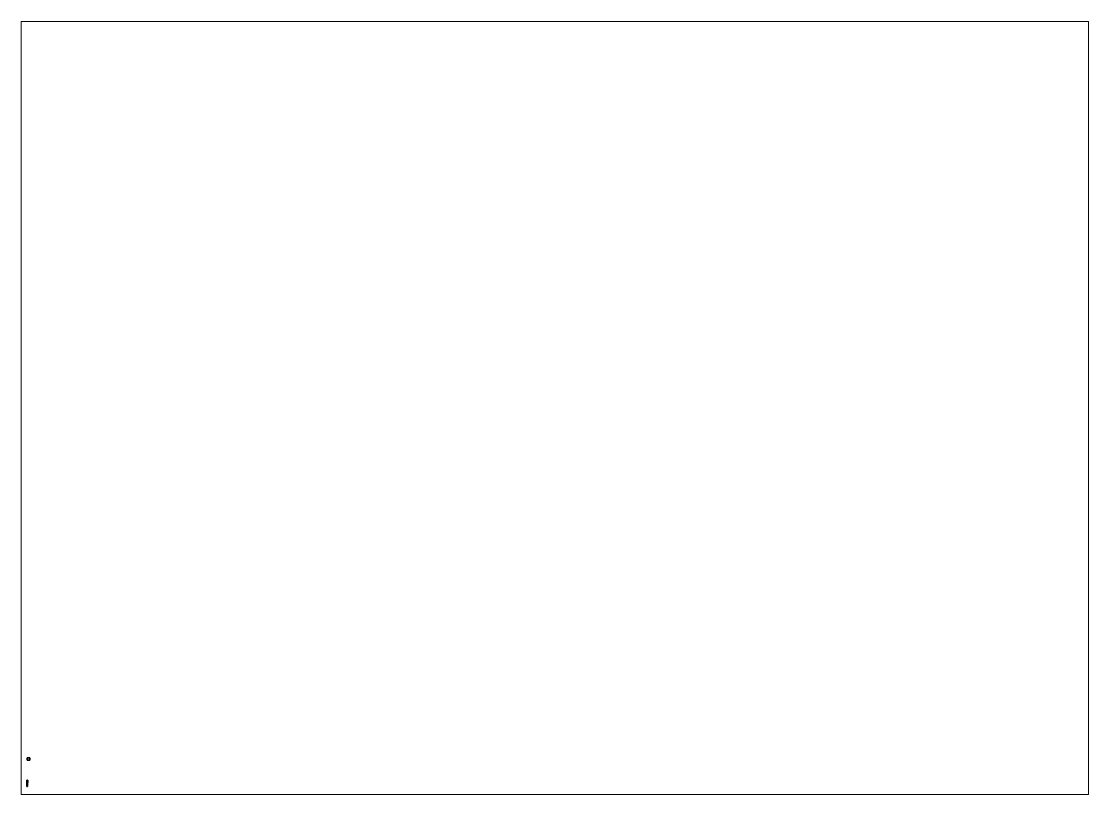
# Paper-space layout 'Layout1' of a CAD drawing. Header units: millimetres. Extents: x 28 to 251, y 20 to 181.
# The model-space entities are those that its viewports show. They can reach past a viewport. Long polylines and large blocks are cut down to what shows.
import ezdxf

# ---------------------------------------------------------------- set-up
doc = ezdxf.new("R2010")
doc.units = ezdxf.units.MM
for name, color, linetype in [('launcher', 1, 'Continuous'), ('lid', 4, 'Continuous'), ('rocket', 3, 'Continuous'), ('support1', 5, 'Continuous'), ('support2', 4, 'Continuous')]:
    doc.layers.add(name, color=color, linetype=linetype)

msp = doc.modelspace()

# ---------------------------------------------------------------- linework, layer by layer
for points in [[(1, 9.43, 1), (1, 9.43), (0, 9.43), (0, 9.43, 1)], [(1, 9.43), (1, 8.43), (0, 8.43), (0, 9.43)], [(0, 9.43), (0, 8.43), (0, 8.43, 1), (0, 9.43, 1)], [(0, 9.43, 1), (0, 8.43, 1), (1, 8.43, 1), (1, 9.43, 1)], [(1, 8.43, 1), (1, 8.43), (1, 9.43), (1, 9.43, 1)], [(0, 8.43, 1), (0, 8.43), (1, 8.43), (1, 8.43, 1)], [(0.2, 0.38, 0.02), (0.2, 0.38), (-0.2, 0.38), (-0.2, 0.38, 0.02)], [(-0.2, 0.38, 0.02), (-0.2, 0.38), (-0.2, -0.37), (-0.2, -0.37, 0.02)], [(-0.2, -0.37), (-0.2, 0.38), (0.2, 0.38), (0.2, -0.37)], [(0.2, -0.37, 0.02), (0.2, 0.38, 0.02), (-0.2, 0.38, 0.02), (-0.2, -0.37, 0.02)], [(0.2, -0.37), (0.2, 0.38), (0.2, 0.38, 0.02), (0.2, -0.37, 0.02)], [(-0.2, -0.37, 0.02), (-0.2, -0.37), (0.2, -0.37), (0.2, -0.37, 0.02)], [(-0.01, -0.04, 0.02), (-0.03, -0.04, 0.02), (-0.03, -0.11, 0.18), (-0.01, -0.11, 0.18)], [(-0.03, -0.16, 0.18), (-0.03, -0.11, 0.18), (-0.03, -0.04, 0.02), (-0.03, -0.24, 0.02)], [(-0.01, -0.11, 0.18), (-0.03, -0.11, 0.18), (-0.03, -0.16, 0.18), (-0.01, -0.16, 0.18)], [(-0.01, -0.16, 0.18), (-0.03, -0.16, 0.18), (-0.03, -0.24, 0.02), (-0.01, -0.24, 0.02)], [(-0.01, -0.24, 0.02), (-0.01, -0.04, 0.02), (-0.01, -0.11, 0.18), (-0.01, -0.16, 0.18)], [(0.03, -0.04, 0.02), (0.01, -0.04, 0.02), (0.01, -0.11, 0.18), (0.03, -0.11, 0.18)], [(0.01, -0.16, 0.18), (0.01, -0.11, 0.18), (0.01, -0.04, 0.02), (0.01, -0.24, 0.02)], [(0.03, -0.11, 0.18), (0.01, -0.11, 0.18), (0.01, -0.16, 0.18), (0.03, -0.16, 0.18)], [(0.03, -0.16, 0.18), (0.01, -0.16, 0.18), (0.01, -0.24, 0.02), (0.03, -0.24, 0.02)], [(0.03, -0.24, 0.02), (0.03, -0.04, 0.02), (0.03, -0.11, 0.18), (0.03, -0.16, 0.18)]]:
    msp.add_3dface(points)
at = {"layer": 'launcher'}
for points in [[(-0.11, -1.16, 0.26), (-0.13, -1.16, 0.33), (-0.13, -0.06, 0.33), (-0.11, -0.06, 0.26)], [(-0.13, -0.14, 0.33), (-0.11, -0.14, 0.4), (-0.11, -0.06, 0.4), (-0.13, -0.06, 0.33)], [(-0.13, -0.06, 0.33), (-0.11, -0.06, 0.39), (-0.07, -0.06, 0.4), (-0.1, -0.06, 0.33)], [(-0.11, -0.06, 0.26), (-0.13, -0.06, 0.33), (-0.1, -0.06, 0.33), (-0.07, -0.06, 0.26)], [(-0.11, -0.14, 0.4), (-0.13, -0.14, 0.33), (-0.1, -0.14, 0.33), (-0.07, -0.14, 0.4)], [(-0.13, -1.12, 0.33), (-0.1, -1.12, 0.33), (-0.1, -0.14, 0.33), (-0.13, -0.14, 0.33)], [(-0.13, -1.16, 0.33), (-0.11, -1.16, 0.4), (-0.11, -1.12, 0.4), (-0.13, -1.12, 0.33)], [(-0.13, -1.12, 0.33), (-0.11, -1.12, 0.4), (-0.07, -1.12, 0.4), (-0.1, -1.12, 0.33)], [(-0.11, -1.26, 0.33), (-0.1, -1.26, 0.38), (-0.11, -1.16, 0.4), (-0.13, -1.16, 0.33)], [(-0.1, -1.26, 0.28), (-0.11, -1.26, 0.33), (-0.13, -1.16, 0.33), (-0.11, -1.16, 0.26)], [(-0.11, -1.42, 0.33), (-0.1, -1.42, 0.28), (-0.11, -1.44, 0.27), (-0.13, -1.44, 0.33)], [(-0.1, -1.42, 0.39), (-0.11, -1.42, 0.33), (-0.13, -1.44, 0.33), (-0.11, -1.44, 0.4)], [(-0.13, -1.47, 0.33), (-0.11, -1.47, 0.4), (-0.11, -1.44, 0.4), (-0.13, -1.44, 0.33)], [(-0.11, -1.47, 0.27), (-0.13, -1.47, 0.33), (-0.13, -1.44, 0.33), (-0.11, -1.44, 0.27)], [(-0.11, -1.49, 0.33), (-0.1, -1.49, 0.39), (-0.11, -1.47, 0.4), (-0.13, -1.47, 0.33)], [(-0.1, -1.49, 0.28), (-0.11, -1.49, 0.33), (-0.13, -1.47, 0.33), (-0.11, -1.47, 0.27)], [(-0.07, -1.16, 0.22), (-0.11, -1.16, 0.26), (-0.11, -0.06, 0.26), (-0.07, -0.06, 0.22)], [(-0.11, -0.14, 0.4), (-0.07, -0.14, 0.44), (-0.07, -0.06, 0.44), (-0.11, -0.06, 0.4)], [(-0.07, -0.06, 0.22), (-0.11, -0.06, 0.26), (-0.07, -0.06, 0.26)], [(-0.11, -0.06, 0.39), (-0.07, -0.06, 0.44), (-0.07, -0.06, 0.4)], [(-0.07, -0.14, 0.44), (-0.11, -0.14, 0.4), (-0.07, -0.14, 0.4), (-0.07, -0.14, 0.44)], [(-0.11, -1.16, 0.4), (-0.07, -1.16, 0.44), (-0.07, -1.12, 0.44), (-0.11, -1.12, 0.4)], [(-0.11, -1.12, 0.4), (-0.07, -1.12, 0.44), (-0.07, -1.12, 0.4)], [(-0.1, -1.26, 0.38), (-0.06, -1.26, 0.43), (-0.07, -1.16, 0.44), (-0.11, -1.16, 0.4)], [(-0.06, -1.26, 0.23), (-0.1, -1.26, 0.28), (-0.11, -1.16, 0.26), (-0.07, -1.16, 0.22)], [(-0.11, -1.42, 0.33), (-0.1, -1.42, 0.39), (-0.1, -1.26, 0.39), (-0.11, -1.26, 0.33)], [(-0.1, -1.42, 0.28), (-0.11, -1.42, 0.33), (-0.11, -1.26, 0.33), (-0.1, -1.26, 0.28)], [(-0.1, -1.42, 0.28), (-0.06, -1.42, 0.23), (-0.07, -1.44, 0.22), (-0.11, -1.44, 0.27)], [(-0.06, -1.42, 0.43), (-0.1, -1.42, 0.39), (-0.11, -1.44, 0.4), (-0.07, -1.44, 0.44)], [(-0.11, -1.47, 0.4), (-0.07, -1.47, 0.44), (-0.07, -1.44, 0.44), (-0.11, -1.44, 0.4)], [(-0.07, -1.47, 0.22), (-0.11, -1.47, 0.27), (-0.11, -1.44, 0.27), (-0.07, -1.44, 0.22)], [(-0.1, -1.49, 0.39), (-0.06, -1.49, 0.43), (-0.07, -1.47, 0.44), (-0.11, -1.47, 0.4)], [(-0.06, -1.49, 0.23), (-0.1, -1.49, 0.28), (-0.11, -1.47, 0.27), (-0.07, -1.47, 0.22)], [(-0.11, -1.97, 0.33), (-0.1, -1.97, 0.38), (-0.1, -1.49, 0.39), (-0.11, -1.49, 0.33)], [(-0.1, -1.97, 0.28), (-0.11, -1.97, 0.33), (-0.11, -1.49, 0.33), (-0.1, -1.49, 0.28)], [(-0.07, -1.97, 0.26), (-0.1, -1.97, 0.33), (-0.11, -1.97, 0.33), (-0.1, -1.97, 0.27)], [(-0.1, -1.97, 0.33), (-0.07, -1.97, 0.4), (-0.1, -1.97, 0.38), (-0.11, -1.97, 0.33)], [(-0.1, -1.97, 0.33), (-0.07, -1.97, 0.26), (-0.07, -0.06, 0.26), (-0.1, -0.06, 0.33)], [(-0.07, -0.14, 0.4), (-0.1, -0.14, 0.33), (-0.1, -0.06, 0.33), (-0.07, -0.06, 0.4)], [(-0.07, -1.97, 0.4), (-0.1, -1.97, 0.33), (-0.1, -1.12, 0.33), (-0.07, -1.12, 0.4)], [(-0.06, -1.42, 0.23), (-0.1, -1.42, 0.28), (-0.1, -1.26, 0.28), (-0.06, -1.26, 0.23)], [(-0.1, -1.42, 0.38), (-0.06, -1.42, 0.43), (-0.06, -1.26, 0.43), (-0.1, -1.26, 0.39)], [(-0.1, -1.97, 0.38), (-0.06, -1.97, 0.43), (-0.06, -1.49, 0.43), (-0.1, -1.49, 0.38)], [(-0.06, -1.97, 0.23), (-0.1, -1.97, 0.28), (-0.1, -1.49, 0.28), (-0.06, -1.49, 0.23)], [(-0.07, -1.97, 0.26), (-0.1, -1.97, 0.28), (-0.1, -1.97, 0.28), (-0.06, -1.97, 0.23)], [(-0.07, -1.97, 0.4), (-0.06, -1.97, 0.43), (-0.06, -1.97, 0.43), (-0.1, -1.97, 0.38)], [(0, -1.16, 0.2), (-0.07, -1.16, 0.22), (-0.07, -0.06, 0.22), (0, -0.06, 0.2)], [(-0.07, -0.14, 0.44), (0, -0.14, 0.46), (0, -0.06, 0.46), (-0.07, -0.06, 0.44)], [(-0.07, -1.97, 0.26), (0, -1.97, 0.23), (0, -0.06, 0.23), (-0.07, -0.06, 0.26)], [(0, -0.14, 0.43), (-0.07, -0.14, 0.4), (-0.07, -0.06, 0.4), (0, -0.06, 0.43)], [(-0.07, -0.06, 0.44), (0, -0.06, 0.46), (0, -0.06, 0.43), (-0.07, -0.06, 0.4)], [(0, -0.06, 0.2), (-0.07, -0.06, 0.22), (-0.07, -0.06, 0.26), (0, -0.06, 0.23)], [(0, -0.14, 0.46), (-0.07, -0.14, 0.44), (-0.07, -0.14, 0.4), (0, -0.14, 0.43)], [(-0.07, -1.16, 0.44), (0, -1.16, 0.46), (0, -1.12, 0.46), (-0.07, -1.12, 0.44)], [(0, -1.97, 0.43), (-0.07, -1.97, 0.4), (-0.07, -1.12, 0.4), (0, -1.12, 0.43)], [(-0.07, -1.12, 0.44), (0, -1.12, 0.46), (0, -1.12, 0.43), (-0.07, -1.12, 0.4)], [(-0.06, -1.26, 0.43), (0, -1.26, 0.44), (0, -1.16, 0.46), (-0.07, -1.16, 0.44)], [(0, -1.26, 0.22), (-0.06, -1.26, 0.23), (-0.07, -1.16, 0.22), (0, -1.16, 0.2)], [(-0.06, -1.42, 0.23), (0, -1.42, 0.22), (0, -1.44, 0.2), (-0.07, -1.44, 0.22)], [(0, -1.42, 0.44), (-0.06, -1.42, 0.43), (-0.07, -1.44, 0.44), (0, -1.44, 0.46)], [(-0.07, -1.47, 0.44), (0, -1.47, 0.46), (0, -1.44, 0.46), (-0.07, -1.44, 0.44)], [(0, -1.47, 0.2), (-0.07, -1.47, 0.22), (-0.07, -1.44, 0.22), (0, -1.44, 0.2)], [(-0.06, -1.49, 0.43), (0, -1.49, 0.44), (0, -1.47, 0.46), (-0.07, -1.47, 0.44)], [(0, -1.49, 0.22), (-0.06, -1.49, 0.23), (-0.07, -1.47, 0.22), (0, -1.47, 0.2)], [(-0.07, -1.97, 0.4), (0, -1.97, 0.43), (0, -1.97, 0.44), (-0.06, -1.97, 0.43)], [(0, -1.97, 0.23), (-0.07, -1.97, 0.26), (-0.06, -1.97, 0.23), (0, -1.97, 0.22)], [(-0.03, -0.09, 0.22), (-0.03, -0.09, 0.16), (-0.06, -0.09, 0.16), (-0.06, -0.09, 0.22)], [(-0.06, -0.14, 0.13), (-0.06, -0.09, 0.16), (-0.03, -0.09, 0.16), (-0.03, -0.14, 0.13)], [(-0.06, -0.09, 0.22), (-0.06, -0.09, 0.16), (-0.06, -0.14, 0.13), (-0.06, -0.24, 0.22)], [(-0.06, -0.24, 0.16), (-0.06, -0.14, 0.13), (-0.03, -0.14, 0.13), (-0.03, -0.24, 0.16)], [(-0.06, -0.24, 0.22), (-0.06, -0.14, 0.13), (-0.06, -0.24, 0.16), (-0.06, -0.24, 0.22)], [(-0.06, -0.24, 0.22), (-0.06, -0.24, 0.16), (-0.03, -0.24, 0.16), (-0.03, -0.24, 0.22)], [(0, -1.42, 0.22), (-0.06, -1.42, 0.23), (-0.06, -1.26, 0.23), (0, -1.26, 0.22)], [(-0.06, -1.42, 0.43), (0, -1.42, 0.44), (0, -1.26, 0.44), (-0.06, -1.26, 0.43)], [(-0.06, -1.97, 0.43), (0, -1.97, 0.44), (0, -1.49, 0.44), (-0.06, -1.49, 0.43)], [(0, -1.97, 0.22), (-0.06, -1.97, 0.23), (-0.06, -1.49, 0.23), (0, -1.49, 0.22)], [(-0.03, -0.14, 0.13), (-0.03, -0.09, 0.16), (-0.03, -0.09, 0.22), (-0.03, -0.24, 0.22)], [(-0.03, -0.24, 0.16), (-0.03, -0.14, 0.13), (-0.03, -0.24, 0.22)], [(0.03, -1.22, 0.51), (0.03, -1.16, 0.45), (-0.03, -1.16, 0.45), (-0.03, -1.22, 0.51)], [(-0.03, -1.22, 0.51), (-0.03, -1.16, 0.45), (-0.03, -1.26, 0.43), (-0.03, -1.33, 0.43)], [(0.03, -1.33, 0.43), (0.03, -1.22, 0.51), (-0.03, -1.22, 0.51), (-0.03, -1.33, 0.43)], [(0.06, -1.16, 0.22), (0, -1.16, 0.2), (0, -0.06, 0.2), (0.06, -0.06, 0.22)], [(0, -0.14, 0.46), (0.06, -0.14, 0.44), (0.06, -0.06, 0.44), (0, -0.06, 0.46)], [(0, -1.97, 0.23), (0.07, -1.97, 0.26), (0.07, -0.06, 0.26), (0, -0.06, 0.23)], [(0.07, -0.14, 0.4), (0, -0.14, 0.43), (0, -0.06, 0.43), (0.07, -0.06, 0.4)], [(0, -0.06, 0.46), (0.06, -0.06, 0.44), (0.07, -0.06, 0.4), (0, -0.06, 0.43)], [(0.06, -0.06, 0.22), (0, -0.06, 0.2), (0, -0.06, 0.23), (0.07, -0.06, 0.26)], [(0.06, -0.14, 0.44), (0, -0.14, 0.46), (0, -0.14, 0.43), (0.07, -0.14, 0.4)], [(0, -1.16, 0.46), (0.06, -1.16, 0.44), (0.06, -1.12, 0.44), (0, -1.12, 0.46)], [(0.07, -1.97, 0.4), (0, -1.97, 0.43), (0, -1.12, 0.43), (0.07, -1.12, 0.4)], [(0, -1.12, 0.46), (0.06, -1.12, 0.44), (0.07, -1.12, 0.4), (0, -1.12, 0.43)], [(0, -1.26, 0.44), (0.05, -1.26, 0.43), (0.06, -1.16, 0.44), (0, -1.16, 0.46)], [(0.05, -1.26, 0.23), (0, -1.26, 0.22), (0, -1.16, 0.2), (0.06, -1.16, 0.22)], [(0.05, -1.42, 0.23), (0, -1.42, 0.22), (0, -1.26, 0.22), (0.05, -1.26, 0.23)], [(0, -1.42, 0.44), (0.05, -1.42, 0.43), (0.05, -1.26, 0.43), (0, -1.26, 0.44)], [(0, -1.42, 0.22), (0.05, -1.42, 0.23), (0.06, -1.44, 0.22), (0, -1.44, 0.2)], [(0.05, -1.42, 0.43), (0, -1.42, 0.44), (0, -1.44, 0.46), (0.06, -1.44, 0.44)], [(0, -1.47, 0.46), (0.06, -1.47, 0.44), (0.06, -1.44, 0.44), (0, -1.44, 0.46)], [(0.06, -1.47, 0.22), (0, -1.47, 0.2), (0, -1.44, 0.2), (0.06, -1.44, 0.22)], [(0, -1.49, 0.44), (0.05, -1.49, 0.43), (0.06, -1.47, 0.44), (0, -1.47, 0.46)], [(0.05, -1.49, 0.23), (0, -1.49, 0.22), (0, -1.47, 0.2), (0.06, -1.47, 0.22)], [(0, -1.97, 0.44), (0.05, -1.97, 0.43), (0.05, -1.49, 0.43), (0, -1.49, 0.44)], [(0.05, -1.97, 0.23), (0, -1.97, 0.22), (0, -1.49, 0.22), (0.05, -1.49, 0.23)], [(0, -1.97, 0.43), (0.07, -1.97, 0.4), (0.05, -1.97, 0.43), (0, -1.97, 0.44)], [(0.07, -1.97, 0.26), (0, -1.97, 0.23), (0, -1.97, 0.22), (0.05, -1.97, 0.23)], [(0.06, -0.09, 0.22), (0.06, -0.09, 0.16), (0.03, -0.09, 0.16), (0.03, -0.09, 0.22)], [(0.03, -0.09, 0.22), (0.03, -0.09, 0.16), (0.03, -0.14, 0.13), (0.03, -0.24, 0.22)], [(0.03, -0.14, 0.13), (0.03, -0.09, 0.16), (0.06, -0.09, 0.16), (0.06, -0.14, 0.13)], [(0.03, -0.24, 0.22), (0.03, -0.14, 0.13), (0.03, -0.24, 0.16), (0.03, -0.24, 0.22)], [(0.03, -0.24, 0.16), (0.03, -0.14, 0.13), (0.06, -0.14, 0.13), (0.06, -0.24, 0.16)], [(0.03, -0.24, 0.22), (0.03, -0.24, 0.16), (0.06, -0.24, 0.16), (0.06, -0.24, 0.22)], [(0.03, -1.26, 0.43), (0.03, -1.16, 0.45), (0.03, -1.22, 0.51), (0.03, -1.33, 0.43)], [(0.05, -1.26, 0.43), (0.1, -1.26, 0.38), (0.11, -1.16, 0.4), (0.06, -1.16, 0.44)], [(0.1, -1.26, 0.28), (0.05, -1.26, 0.23), (0.06, -1.16, 0.22), (0.11, -1.16, 0.27)], [(0.1, -1.42, 0.28), (0.05, -1.42, 0.23), (0.05, -1.26, 0.23), (0.1, -1.26, 0.28)], [(0.05, -1.42, 0.43), (0.1, -1.42, 0.39), (0.1, -1.26, 0.39), (0.05, -1.26, 0.43)], [(0.05, -1.42, 0.23), (0.1, -1.42, 0.28), (0.11, -1.44, 0.27), (0.06, -1.44, 0.22)], [(0.1, -1.42, 0.39), (0.05, -1.42, 0.43), (0.06, -1.44, 0.44), (0.11, -1.44, 0.39)], [(0.05, -1.49, 0.43), (0.1, -1.49, 0.39), (0.11, -1.47, 0.4), (0.06, -1.47, 0.44)], [(0.1, -1.49, 0.28), (0.05, -1.49, 0.23), (0.06, -1.47, 0.22), (0.11, -1.47, 0.27)], [(0.05, -1.97, 0.43), (0.1, -1.97, 0.39), (0.1, -1.49, 0.38), (0.05, -1.49, 0.43)], [(0.1, -1.97, 0.28), (0.05, -1.97, 0.23), (0.05, -1.49, 0.23), (0.1, -1.49, 0.28)], [(0.07, -1.97, 0.4), (0.07, -1.97, 0.4), (0.1, -1.97, 0.38), (0.05, -1.97, 0.43)], [(0.07, -1.97, 0.26), (0.05, -1.97, 0.23), (0.05, -1.97, 0.23), (0.1, -1.97, 0.27)], [(0.11, -1.16, 0.27), (0.06, -1.16, 0.22), (0.06, -0.06, 0.22), (0.11, -0.06, 0.27)], [(0.06, -0.14, 0.44), (0.11, -0.14, 0.4), (0.11, -0.06, 0.4), (0.06, -0.06, 0.44)], [(0.06, -0.14, 0.13), (0.06, -0.09, 0.16), (0.06, -0.09, 0.22), (0.06, -0.24, 0.22)], [(0.06, -0.24, 0.16), (0.06, -0.14, 0.13), (0.06, -0.24, 0.22)], [(0.06, -1.16, 0.44), (0.11, -1.16, 0.4), (0.11, -1.12, 0.4), (0.06, -1.12, 0.44)], [(0.06, -1.12, 0.44), (0.11, -1.12, 0.4), (0.07, -1.12, 0.4), (0.06, -1.12, 0.44)], [(0.06, -1.47, 0.44), (0.11, -1.47, 0.4), (0.11, -1.44, 0.4), (0.06, -1.44, 0.44)], [(0.11, -1.47, 0.27), (0.06, -1.47, 0.22), (0.06, -1.44, 0.22), (0.11, -1.44, 0.27)], [(0.07, -1.97, 0.26), (0.1, -1.97, 0.33), (0.1, -0.06, 0.33), (0.07, -0.06, 0.26)], [(0.1, -0.14, 0.33), (0.07, -0.14, 0.4), (0.07, -0.06, 0.4), (0.1, -0.06, 0.33)], [(0.06, -0.06, 0.44), (0.11, -0.06, 0.4), (0.07, -0.06, 0.4)], [(0.11, -0.06, 0.27), (0.06, -0.06, 0.22), (0.07, -0.06, 0.26)], [(0.13, -0.06, 0.33), (0.11, -0.06, 0.27), (0.07, -0.06, 0.26), (0.1, -0.06, 0.33)], [(0.11, -0.06, 0.4), (0.13, -0.06, 0.33), (0.1, -0.06, 0.33), (0.07, -0.06, 0.4)], [(0.13, -0.14, 0.33), (0.11, -0.14, 0.4), (0.07, -0.14, 0.4), (0.1, -0.14, 0.33)], [(0.11, -0.14, 0.4), (0.06, -0.14, 0.44), (0.07, -0.14, 0.4)], [(0.1, -1.97, 0.33), (0.07, -1.97, 0.4), (0.07, -1.12, 0.4), (0.1, -1.12, 0.33)], [(0.11, -1.12, 0.4), (0.13, -1.12, 0.33), (0.1, -1.12, 0.33), (0.07, -1.12, 0.4)], [(0.07, -1.97, 0.4), (0.1, -1.97, 0.33), (0.11, -1.97, 0.33), (0.1, -1.97, 0.39)], [(0.1, -1.97, 0.33), (0.07, -1.97, 0.26), (0.1, -1.97, 0.28), (0.11, -1.97, 0.33)], [(0.1, -1.12, 0.33), (0.13, -1.12, 0.33), (0.13, -0.14, 0.33), (0.1, -0.14, 0.33)], [(0.1, -1.26, 0.38), (0.11, -1.26, 0.33), (0.13, -1.16, 0.33), (0.11, -1.16, 0.4)], [(0.11, -1.26, 0.33), (0.1, -1.26, 0.28), (0.11, -1.16, 0.27), (0.13, -1.16, 0.33)], [(0.1, -1.42, 0.39), (0.11, -1.42, 0.33), (0.11, -1.26, 0.33), (0.1, -1.26, 0.39)], [(0.11, -1.42, 0.33), (0.1, -1.42, 0.28), (0.1, -1.26, 0.28), (0.11, -1.26, 0.33)], [(0.1, -1.42, 0.28), (0.11, -1.42, 0.33), (0.13, -1.44, 0.33), (0.11, -1.44, 0.27)], [(0.11, -1.42, 0.33), (0.1, -1.42, 0.39), (0.11, -1.44, 0.39), (0.13, -1.44, 0.33)], [(0.1, -1.49, 0.39), (0.11, -1.49, 0.33), (0.13, -1.47, 0.33), (0.11, -1.47, 0.4)], [(0.11, -1.49, 0.33), (0.1, -1.49, 0.28), (0.11, -1.47, 0.27), (0.13, -1.47, 0.33)], [(0.1, -1.97, 0.39), (0.11, -1.97, 0.33), (0.11, -1.49, 0.33), (0.1, -1.49, 0.39)], [(0.11, -1.97, 0.33), (0.1, -1.97, 0.28), (0.1, -1.49, 0.28), (0.11, -1.49, 0.33)], [(0.13, -1.16, 0.33), (0.11, -1.16, 0.27), (0.11, -0.06, 0.27), (0.13, -0.06, 0.33)], [(0.11, -0.14, 0.4), (0.13, -0.14, 0.33), (0.13, -0.06, 0.33), (0.11, -0.06, 0.4)], [(0.11, -1.16, 0.4), (0.13, -1.16, 0.33), (0.13, -1.12, 0.33), (0.11, -1.12, 0.4)], [(0.11, -1.47, 0.4), (0.13, -1.47, 0.33), (0.13, -1.44, 0.33), (0.11, -1.44, 0.4)], [(0.13, -1.47, 0.33), (0.11, -1.47, 0.27), (0.11, -1.44, 0.27), (0.13, -1.44, 0.33)]]:
    msp.add_3dface(points, dxfattribs=at)
at = {"layer": 'lid'}
for points in [[(-0.13, -1.12, 0.33), (-0.11, -1.12, 0.4), (-0.11, -0.14, 0.4), (-0.13, -0.14, 0.33)], [(-0.13, -0.14, 0.33), (-0.11, -0.14, 0.4), (-0.07, -0.14, 0.4), (-0.1, -0.14, 0.33)], [(-0.11, -1.12, 0.4), (-0.13, -1.12, 0.33), (-0.1, -1.12, 0.33), (-0.07, -1.12, 0.4)], [(-0.11, -1.12, 0.4), (-0.07, -1.12, 0.44), (-0.07, -0.14, 0.44), (-0.11, -0.14, 0.4)], [(-0.11, -0.14, 0.4), (-0.07, -0.14, 0.44), (-0.07, -0.14, 0.4)], [(-0.07, -1.12, 0.44), (-0.11, -1.12, 0.4), (-0.07, -1.12, 0.4), (-0.07, -1.12, 0.44)], [(-0.07, -1.12, 0.4), (-0.1, -1.12, 0.33), (-0.1, -0.14, 0.33), (-0.07, -0.14, 0.4)], [(0, -1.12, 0.43), (-0.07, -1.12, 0.4), (-0.07, -0.14, 0.4), (0, -0.14, 0.43)], [(-0.07, -1.12, 0.44), (0, -1.12, 0.46), (0, -0.14, 0.46), (-0.07, -0.14, 0.44)], [(-0.07, -0.14, 0.44), (0, -0.14, 0.46), (0, -0.14, 0.43), (-0.07, -0.14, 0.4)], [(0, -1.12, 0.46), (-0.07, -1.12, 0.44), (-0.07, -1.12, 0.4), (0, -1.12, 0.43)], [(0.07, -1.12, 0.4), (0, -1.12, 0.43), (0, -0.14, 0.43), (0.07, -0.14, 0.4)], [(0, -1.12, 0.46), (0.06, -1.12, 0.44), (0.06, -0.14, 0.44), (0, -0.14, 0.46)], [(0, -0.14, 0.46), (0.06, -0.14, 0.44), (0.07, -0.14, 0.4), (0, -0.14, 0.43)], [(0.06, -1.12, 0.44), (0, -1.12, 0.46), (0, -1.12, 0.43), (0.07, -1.12, 0.4)], [(0.06, -1.12, 0.44), (0.11, -1.12, 0.4), (0.11, -0.14, 0.4), (0.06, -0.14, 0.44)], [(0.06, -0.14, 0.44), (0.11, -0.14, 0.4), (0.07, -0.14, 0.4), (0.06, -0.14, 0.44)], [(0.11, -1.12, 0.4), (0.06, -1.12, 0.44), (0.07, -1.12, 0.4)], [(0.1, -1.12, 0.33), (0.07, -1.12, 0.4), (0.07, -0.14, 0.4), (0.1, -0.14, 0.33)], [(0.11, -0.14, 0.4), (0.13, -0.14, 0.33), (0.1, -0.14, 0.33), (0.07, -0.14, 0.4)], [(0.13, -1.12, 0.33), (0.11, -1.12, 0.4), (0.07, -1.12, 0.4), (0.1, -1.12, 0.33)], [(0.11, -1.12, 0.4), (0.13, -1.12, 0.33), (0.13, -0.14, 0.33), (0.11, -0.14, 0.4)]]:
    msp.add_3dface(points, dxfattribs=at)
at = {"layer": 'rocket'}
for points in [[(0.11, 0.53), (-0.06, 0.53, -0.07), (-0.09, 0.53), (0.08, 0.53, 0.07)], [(0.08, 0.53, 0.07), (-0.09, 0.53), (-0.06, 0.53, 0.07), (0.01, 0.53, 0.1)], [(-0.09, 0.53), (-0.06, 0.53, -0.07), (-0.06, -0.32, -0.07), (-0.09, -0.32)], [(-0.06, 0.53, 0.07), (-0.09, 0.53), (-0.09, -0.32), (-0.06, -0.32, 0.07)], [(0.08, 0.53, -0.07), (0.01, 0.53, -0.1), (-0.06, 0.53, -0.07), (0.11, 0.53)], [(-0.06, 0.53, -0.07), (0.01, 0.53, -0.1), (0.01, -0.32, -0.1), (-0.06, -0.32, -0.07)], [(0.01, 0.53, 0.1), (-0.06, 0.53, 0.07), (-0.06, -0.32, 0.07), (0.01, -0.32, 0.1)], [(0.01, 0.53, -0.1), (0.08, 0.53, -0.07), (0.08, -0.32, -0.07), (0.01, -0.32, -0.1)], [(0.08, 0.53, 0.07), (0.01, 0.53, 0.1), (0.01, -0.32, 0.1), (0.08, -0.32, 0.07)], [(0.08, 0.53, -0.07), (0.11, 0.53), (0.11, -0.32), (0.08, -0.32, -0.07)], [(0.11, 0.53), (0.08, 0.53, 0.07), (0.08, -0.32, 0.07), (0.11, -0.32)], [(-0.05, -0.39, 0.06), (-0.06, -0.32, 0.07), (-0.09, -0.32), (-0.08, -0.39)], [(-0.08, -0.39), (-0.09, -0.32), (-0.06, -0.32, -0.07), (-0.05, -0.39, -0.06)], [(-0.03, -0.45, 0.04), (-0.05, -0.39, 0.06), (-0.08, -0.39), (-0.04, -0.45)], [(-0.04, -0.45), (-0.08, -0.39), (-0.05, -0.39, -0.06), (-0.03, -0.45, -0.04)], [(0.01, -0.39, 0.09), (0.01, -0.32, 0.1), (-0.06, -0.32, 0.07), (-0.05, -0.39, 0.06)], [(-0.05, -0.39, -0.06), (-0.06, -0.32, -0.07), (0.01, -0.32, -0.1), (0.01, -0.39, -0.09)], [(0.01, -0.45, 0.05), (0.01, -0.39, 0.09), (-0.05, -0.39, 0.06), (-0.03, -0.45, 0.04)], [(-0.03, -0.45, -0.04), (-0.05, -0.39, -0.06), (0.01, -0.39, -0.09), (0.01, -0.45, -0.05)], [(-0.01, -0.48), (-0.04, -0.45), (-0.03, -0.45, -0.04), (0, -0.48, -0.01)], [(0, -0.48, 0.01), (-0.03, -0.45, 0.04), (-0.04, -0.45), (-0.01, -0.48)], [(0, -0.48, -0.01), (-0.03, -0.45, -0.04), (0.01, -0.45, -0.05), (0.01, -0.48, -0.02)], [(0.01, -0.48, 0.02), (0.01, -0.45, 0.05), (-0.03, -0.45, 0.04), (0, -0.48, 0.01)], [(0.07, -0.39, 0.06), (0.08, -0.32, 0.07), (0.01, -0.32, 0.1), (0.01, -0.39, 0.09)], [(0.01, -0.39, -0.09), (0.01, -0.32, -0.1), (0.08, -0.32, -0.07), (0.07, -0.39, -0.06)], [(0.05, -0.45, 0.04), (0.07, -0.39, 0.06), (0.01, -0.39, 0.09), (0.01, -0.45, 0.05)], [(0.01, -0.45, -0.05), (0.01, -0.39, -0.09), (0.07, -0.39, -0.06), (0.05, -0.45, -0.04)], [(0.02, -0.48, 0.01), (0.05, -0.45, 0.04), (0.01, -0.45, 0.05), (0.01, -0.48, 0.02)], [(0.01, -0.48, -0.02), (0.01, -0.45, -0.05), (0.05, -0.45, -0.04), (0.02, -0.48, -0.01)], [(0.03, -0.48), (0.06, -0.45), (0.05, -0.45, 0.04), (0.02, -0.48, 0.01)], [(0.02, -0.48, -0.01), (0.05, -0.45, -0.04), (0.06, -0.45), (0.03, -0.48)], [(0.06, -0.45), (0.1, -0.39), (0.07, -0.39, 0.06), (0.05, -0.45, 0.04)], [(0.05, -0.45, -0.04), (0.07, -0.39, -0.06), (0.1, -0.39), (0.06, -0.45)], [(0.1, -0.39), (0.11, -0.32), (0.08, -0.32, 0.07), (0.07, -0.39, 0.06)], [(0.07, -0.39, -0.06), (0.08, -0.32, -0.07), (0.11, -0.32), (0.1, -0.39)]]:
    msp.add_3dface(points, dxfattribs=at)
at = {"layer": 'support1'}
for points in [[(-0.04, -1.51, -0.12), (0, -1.41, -0.12), (-0.04, -1.43, -0.12), (-0.06, -1.47, -0.12)], [(-0.04, -1.43, -0.14), (-0.06, -1.47, -0.14), (-0.06, -1.47, -0.12), (-0.04, -1.43, -0.12)], [(-0.06, -1.47, -0.14), (-0.04, -1.51, -0.14), (-0.04, -1.51, -0.12), (-0.06, -1.47, -0.12)], [(0, -1.41, -0.14), (-0.04, -1.43, -0.14), (-0.04, -1.43, -0.12), (0, -1.41, -0.12)], [(0, -1.53, -0.12), (0.04, -1.43, -0.12), (0, -1.41, -0.12), (-0.04, -1.51, -0.12)], [(-0.04, -1.51, -0.14), (0, -1.53, -0.14), (0, -1.53, -0.12), (-0.04, -1.51, -0.12)], [(-0.01, -1.54, -0.71), (-0.01, -1.4, -0.71), (-0.01, -1.4, -0.73), (-0.01, -1.54, -0.73)], [(-0.01, -1.54, -0.73), (-0.01, -1.4, -0.73), (0.01, -1.4, -0.73), (0.01, -1.54, -0.73)], [(0.01, -1.4, -0.73), (-0.01, -1.4, -0.73), (-0.01, -1.4, -0.71), (0.01, -1.4, -0.71)], [(0.01, -1.4, -0.71), (-0.01, -1.4, -0.71), (-0.01, -1.54, -0.71), (0.01, -1.54, -0.71)], [(-0.01, -1.41, -0.49), (0.01, -1.41, -0.49), (0.01, -1.44, -0.6), (-0.01, -1.44, -0.6)], [(-0.01, -1.43, -0.14), (0.01, -1.43, -0.14), (0.01, -1.41, -0.14), (-0.01, -1.41, -0.14)], [(-0.01, -1.41, -0.14), (0.01, -1.41, -0.14), (0.01, -1.41, -0.49), (-0.01, -1.41, -0.49)], [(-0.01, -1.41, -0.49), (-0.01, -1.43, -0.49), (-0.01, -1.43, -0.14), (-0.01, -1.41, -0.14)], [(-0.01, -1.44, -0.6), (-0.01, -1.46, -0.6), (-0.01, -1.43, -0.49), (-0.01, -1.41, -0.49)], [(-0.01, -1.43, -0.49), (0.01, -1.43, -0.49), (0.01, -1.43, -0.14), (-0.01, -1.43, -0.14)], [(-0.01, -1.46, -0.6), (0.01, -1.46, -0.6), (0.01, -1.43, -0.49), (-0.01, -1.43, -0.49)], [(0.01, -1.44, -0.71), (-0.01, -1.44, -0.71), (-0.01, -1.44, -0.6), (0.01, -1.44, -0.6)], [(-0.01, -1.5, -0.6), (-0.01, -1.44, -0.6), (-0.01, -1.44, -0.71), (-0.01, -1.5, -0.71)], [(0.01, -1.46, -0.6), (-0.01, -1.46, -0.6), (-0.01, -1.48, -0.6), (0.01, -1.48, -0.6)], [(0.01, -1.48, -0.6), (-0.01, -1.48, -0.6), (-0.01, -1.51, -0.49), (0.01, -1.51, -0.49)], [(-0.01, -1.53, -0.49), (-0.01, -1.51, -0.49), (-0.01, -1.48, -0.6), (-0.01, -1.5, -0.6)], [(0.01, -1.5, -0.6), (-0.01, -1.5, -0.6), (-0.01, -1.5, -0.71), (0.01, -1.5, -0.71)], [(0.01, -1.53, -0.49), (-0.01, -1.53, -0.49), (-0.01, -1.5, -0.6), (0.01, -1.5, -0.6)], [(-0.01, -1.53, -0.14), (-0.01, -1.51, -0.14), (-0.01, -1.51, -0.49), (-0.01, -1.53, -0.49)], [(0.01, -1.51, -0.49), (-0.01, -1.51, -0.49), (-0.01, -1.51, -0.14), (0.01, -1.51, -0.14)], [(0.01, -1.51, -0.14), (-0.01, -1.51, -0.14), (-0.01, -1.53, -0.14), (0.01, -1.53, -0.14)], [(0.01, -1.53, -0.14), (-0.01, -1.53, -0.14), (-0.01, -1.53, -0.49), (0.01, -1.53, -0.49)], [(0.01, -1.54, -0.71), (-0.01, -1.54, -0.71), (-0.01, -1.54, -0.73), (0.01, -1.54, -0.73)], [(0.04, -1.43, -0.14), (0, -1.41, -0.14), (0, -1.41, -0.12), (0.04, -1.43, -0.12)], [(0.04, -1.51, -0.12), (0.06, -1.47, -0.12), (0.04, -1.43, -0.12), (0, -1.53, -0.12)], [(0, -1.53, -0.14), (0.04, -1.51, -0.14), (0.04, -1.51, -0.12), (0, -1.53, -0.12)], [(0.01, -1.54, -0.73), (0.01, -1.4, -0.73), (0.01, -1.4, -0.71), (0.01, -1.54, -0.71)], [(0.01, -1.41, -0.14), (0.01, -1.43, -0.14), (0.01, -1.43, -0.49), (0.01, -1.41, -0.49)], [(0.01, -1.41, -0.49), (0.01, -1.43, -0.49), (0.01, -1.46, -0.6), (0.01, -1.44, -0.6)], [(0.01, -1.5, -0.71), (0.01, -1.44, -0.71), (0.01, -1.44, -0.6), (0.01, -1.5, -0.6)], [(0.01, -1.5, -0.6), (0.01, -1.48, -0.6), (0.01, -1.51, -0.49), (0.01, -1.53, -0.49)], [(0.01, -1.53, -0.49), (0.01, -1.51, -0.49), (0.01, -1.51, -0.14), (0.01, -1.53, -0.14)], [(0.06, -1.47, -0.14), (0.04, -1.43, -0.14), (0.04, -1.43, -0.12), (0.06, -1.47, -0.12)], [(0.04, -1.51, -0.14), (0.06, -1.47, -0.14), (0.06, -1.47, -0.12), (0.04, -1.51, -0.12)]]:
    msp.add_3dface(points, dxfattribs=at)
at = {"layer": 'support2'}
for points in [[(-0.04, -1.47, 0.02), (0.03, -1.44, 0.02), (0, -1.43, 0.02), (-0.03, -1.44, 0.02)], [(-0.03, -1.44, -0.1), (-0.04, -1.47, -0.1), (-0.04, -1.47, 0.02), (-0.03, -1.44, 0.02)], [(-0.03, -1.5, 0.02), (0.04, -1.47, 0.02), (0.03, -1.44, 0.02), (-0.04, -1.47, 0.02)], [(-0.04, -1.47, -0.1), (-0.03, -1.5, -0.1), (-0.03, -1.5, 0.02), (-0.04, -1.47, 0.02)], [(-0.04, -1.5, 0.17), (-0.04, -1.51, 0.19), (0.04, -1.51, 0.19), (0.04, -1.5, 0.17)], [(-0.04, -1.51, 0.15), (-0.04, -1.5, 0.17), (0.04, -1.5, 0.17), (0.04, -1.51, 0.15)], [(-0.04, -1.5, 0.17), (-0.04, -1.55, 0.15), (-0.04, -1.56, 0.17), (-0.04, -1.51, 0.19)], [(-0.04, -1.51, 0.15), (-0.04, -1.53, 0.14), (-0.04, -1.55, 0.15), (-0.04, -1.5, 0.17)], [(-0.04, -1.51, 0.19), (-0.04, -1.53, 0.2), (0.04, -1.53, 0.2), (0.04, -1.51, 0.19)], [(-0.04, -1.53, 0.14), (-0.04, -1.51, 0.15), (0.04, -1.51, 0.15), (0.04, -1.53, 0.14)], [(-0.04, -1.51, 0.19), (-0.04, -1.56, 0.17), (-0.04, -1.55, 0.19), (-0.04, -1.53, 0.2)], [(-0.04, -1.53, 0.2), (-0.04, -1.55, 0.19), (0.04, -1.55, 0.19), (0.04, -1.53, 0.2)], [(-0.04, -1.55, 0.15), (-0.04, -1.53, 0.14), (0.04, -1.53, 0.14), (0.04, -1.55, 0.15)], [(-0.04, -1.55, 0.19), (-0.04, -1.56, 0.17), (0.04, -1.56, 0.17), (0.04, -1.55, 0.19)], [(-0.04, -1.56, 0.17), (-0.04, -1.55, 0.15), (0.04, -1.55, 0.15), (0.04, -1.56, 0.17)], [(0, -1.43, -0.1), (-0.03, -1.44, -0.1), (-0.03, -1.44, 0.02), (0, -1.43, 0.02)], [(0, -1.51, 0.02), (0.03, -1.5, 0.02), (0.04, -1.47, 0.02), (-0.03, -1.5, 0.02)], [(-0.03, -1.5, -0.1), (0, -1.51, -0.1), (0, -1.51, 0.02), (-0.03, -1.5, 0.02)], [(0, -1.46, -0.51), (-0.02, -1.47, -0.51), (-0.02, -1.47, -0.1), (0, -1.46, -0.1)], [(0, -1.46, 0.02), (-0.02, -1.47, 0.02), (-0.02, -1.47, 0.14), (0, -1.46, 0.14)], [(-0.02, -1.47, -0.51), (0, -1.49, -0.51), (0, -1.49, -0.1), (-0.02, -1.47, -0.1)], [(-0.02, -1.47, 0.02), (0, -1.49, 0.02), (0, -1.49, 0.14), (-0.02, -1.47, 0.14)], [(0.01, -1.44, 0.14), (-0.01, -1.44, 0.14), (-0.01, -1.44, 0.2), (0.01, -1.44, 0.2)], [(0.01, -1.44, 0.2), (-0.01, -1.44, 0.2), (-0.01, -1.53, 0.2), (0.01, -1.53, 0.2)], [(-0.01, -1.53, 0.14), (-0.01, -1.44, 0.14), (0.01, -1.44, 0.14), (0.01, -1.53, 0.14)], [(-0.01, -1.44, 0.2), (-0.01, -1.44, 0.14), (-0.01, -1.44, 0.14), (-0.01, -1.5, 0.17)], [(-0.01, -1.5, 0.17), (-0.01, -1.44, 0.14), (-0.01, -1.44, 0.14), (-0.01, -1.51, 0.15)], [(-0.01, -1.44, 0.2), (-0.01, -1.51, 0.19), (-0.01, -1.51, 0.19), (-0.01, -1.53, 0.2)], [(-0.01, -1.44, 0.2), (-0.01, -1.5, 0.17), (-0.01, -1.5, 0.17), (-0.01, -1.51, 0.19)], [(-0.01, -1.51, 0.15), (-0.01, -1.44, 0.14), (-0.01, -1.44, 0.14), (-0.01, -1.53, 0.14)], [(0.03, -1.44, -0.1), (0, -1.43, -0.1), (0, -1.43, 0.02), (0.03, -1.44, 0.02)], [(0.01, -1.47, -0.51), (0, -1.46, -0.51), (0, -1.46, -0.1), (0.01, -1.47, -0.1)], [(0.01, -1.47, 0.02), (0, -1.46, 0.02), (0, -1.46, 0.14), (0.01, -1.47, 0.14)], [(0, -1.49, -0.51), (0.01, -1.47, -0.51), (0.01, -1.47, -0.1), (0, -1.49, -0.1)], [(0, -1.49, 0.02), (0.01, -1.47, 0.02), (0.01, -1.47, 0.14), (0, -1.49, 0.14)], [(0, -1.51, -0.1), (0.03, -1.5, -0.1), (0.03, -1.5, 0.02), (0, -1.51, 0.02)], [(0.01, -1.51, 0.19), (0.01, -1.44, 0.2), (0.01, -1.44, 0.2), (0.01, -1.53, 0.2)], [(0.01, -1.5, 0.17), (0.01, -1.44, 0.2), (0.01, -1.44, 0.2), (0.01, -1.51, 0.19)], [(0.01, -1.44, 0.14), (0.01, -1.44, 0.2), (0.01, -1.44, 0.2), (0.01, -1.5, 0.17)], [(0.01, -1.44, 0.14), (0.01, -1.5, 0.17), (0.01, -1.5, 0.17), (0.01, -1.51, 0.15)], [(0.01, -1.44, 0.14), (0.01, -1.51, 0.15), (0.01, -1.51, 0.15), (0.01, -1.53, 0.14)], [(0.04, -1.47, -0.1), (0.03, -1.44, -0.1), (0.03, -1.44, 0.02), (0.04, -1.47, 0.02)], [(0.03, -1.5, -0.1), (0.04, -1.47, -0.1), (0.04, -1.47, 0.02), (0.03, -1.5, 0.02)], [(0.04, -1.56, 0.17), (0.04, -1.51, 0.15), (0.04, -1.5, 0.17), (0.04, -1.55, 0.19)], [(0.04, -1.55, 0.19), (0.04, -1.5, 0.17), (0.04, -1.51, 0.19), (0.04, -1.53, 0.2)], [(0.04, -1.55, 0.15), (0.04, -1.53, 0.14), (0.04, -1.51, 0.15), (0.04, -1.56, 0.17)]]:
    msp.add_3dface(points, dxfattribs=at)

psp = doc.layouts.get("Layout1")

# ---------------------------------------------------------------- viewports
at = {"layer": '0'}
psp.add_viewport(center=(139.22, 100.81), size=(222.76, 161.29), view_center_point=(210, 148.5), view_height=307.4901, dxfattribs=at)

doc.saveas('drawing.dxf')
